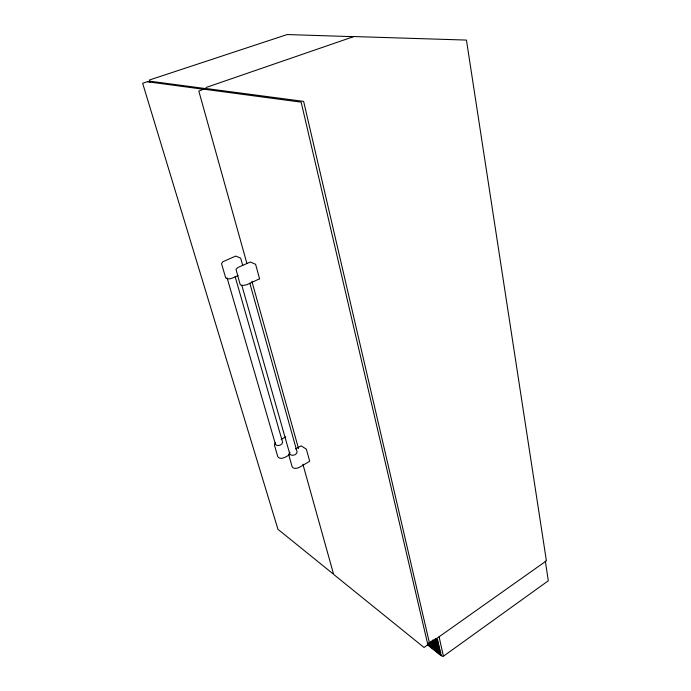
<?xml version="1.0" encoding="UTF-8"?>
<svg xmlns="http://www.w3.org/2000/svg" width="691" height="691" viewBox="0 0 691 691"><rect width="100%" height="100%" fill="white"/><g stroke="black" fill="none" stroke-linecap="round" stroke-linejoin="round"><path stroke-width="1.04" d="M206.022 87.507L353.887 36.554L466.442 40.078L546.4 560.833L429.759 643.39M275.329 442.793L274.405 445.056L277.834 456.829C280.727 460.698 286.73 456.285 289.538 454.747M290.013 452.104L288.657 454.462L292.129 466.779C293.606 469.31 297.389 468.36 299.531 467.237L309.715 461.294L306.338 449.176L301.181 445.85L295.567 448.925M147.641 81.814L149.636 81.175L205.184 88.534M281.202 439.372L285.728 436.911M238.058 275.631C234.698 276.65 229.144 280.9 225.681 277.877L221.543 263.686L222.744 261.82L235.683 256.076L240.658 258.132L242.714 265.335M332.82 573.642L277.946 529.289L142.657 83.291L147.261 81.711L202.921 89.182M427.608 644.392L429.465 643.088L303.634 101.378L206.393 88.56L204.13 89.502M443.441 656.217L548.3 580.777L545.329 561.083M352.868 36.658L287.145 34.55L149.42 80.009L149.921 82.289M435.546 638.717L437.317 640.073L437.731 639.089M435.606 638.985C440.772 641.714 437.248 643.779 434.293 639.305M434.354 639.572C442.076 644.116 438.085 646.128 433.041 639.883M433.102 640.142L439.13 645.498L438.543 645.817L432.635 641.127M431.849 640.712L439.45 646.741L439.562 647.415L439.027 647.743L431.383 641.689M430.597 641.265L440.029 649.281L439.459 649.652L430.13 642.241M430.191 642.483L440.314 650.551L440.426 651.224L439.891 651.561L428.886 642.785M428.938 643.019L440.746 652.451L440.858 653.125L440.322 653.461L428.48 643.995M427.815 643.649L441.178 654.351L441.29 655.025L440.754 655.353L427.358 644.617M428.04 644.971L442.318 656.433L443.32 655.794L439.096 636.8M227.08 277.86L275.502 444.408C277.212 446.732 282.464 445.159 282.602 442.275L235.156 276.711M241.841 285.4L289.84 454.142C291.585 456.552 297.035 454.954 297.087 451.949L249.797 283.155M246.937 263.582L198.818 91.048L203.715 89.165L301.155 102.156L427.841 644.686L424.058 647.493L333.641 574.402L302.883 464.179M251.87 281.254L298.538 448.589M259.583 278.793L246.799 284.735L243.431 285.426L240.926 285.15L240.114 284.39L236.002 269.24L238.136 267.374L250.315 262.019L255.592 264.282L259.583 278.793"/></g></svg>
